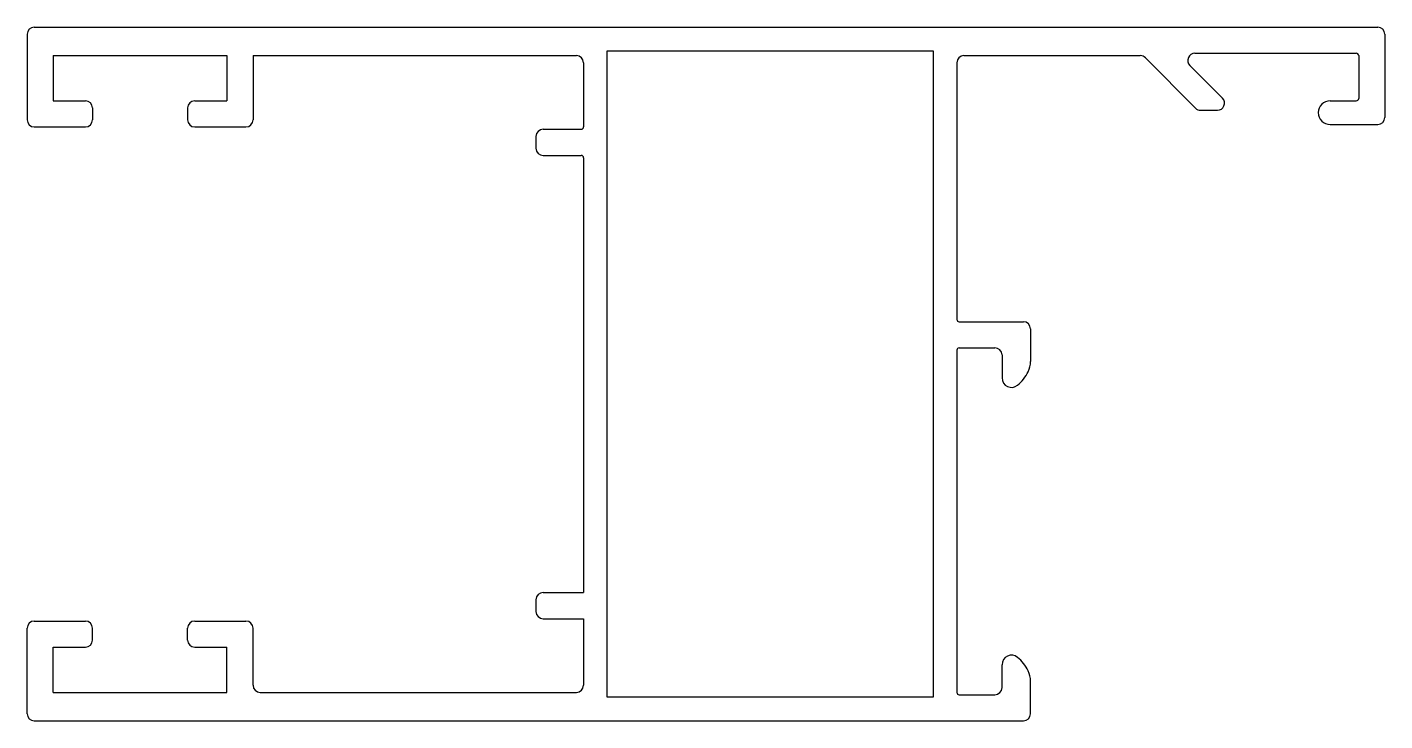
# Model space of a CAD drawing. Extents: x 788.3 to 845.4, y 330.7 to 359.9.
import ezdxf

# ---------------------------------------------------------------- set-up
doc = ezdxf.new("R2010")
doc.units = 0
doc.layers.get('0').update_dxf_attribs({"linetype": 'CONTINUOUS'})

msp = doc.modelspace()

# ---------------------------------------------------------------- linework, layer by layer
for p, q in [((788.623, 359.873), (845.123, 359.873)), ((788.323, 359.573), (788.323, 355.973)), ((845.423, 359.573), (845.423, 356.073)), ((789.423, 358.673), (796.723, 358.673)), ((789.423, 358.673), (789.423, 356.773)), ((796.723, 358.673), (796.723, 356.773)), ((797.823, 358.673), (811.423, 358.673)), ((797.823, 358.673), (797.823, 355.973)), ((812.723, 358.873), (826.423, 358.873)), ((812.723, 331.673), (812.723, 358.873)), ((826.423, 358.873), (826.423, 331.673)), ((827.723, 358.673), (835.138, 358.673)), ((837.437, 358.773), (844.223, 358.773)), ((844.323, 358.673), (844.323, 356.873)), ((811.723, 358.373), (811.723, 355.673)), ((827.423, 358.373), (827.423, 347.573)), ((835.351, 358.585), (837.463, 356.462)), ((837.224, 358.262), (838.594, 356.885)), ((789.423, 356.773), (790.773, 356.773)), ((791.073, 356.473), (791.073, 355.973)), ((795.073, 356.473), (795.073, 355.973)), ((795.373, 356.773), (796.723, 356.773)), ((837.676, 356.373), (838.381, 356.373)), ((843.123, 356.773), (844.223, 356.773)), ((843.123, 355.773), (845.123, 355.773)), ((788.623, 355.673), (790.773, 355.673)), ((795.373, 355.673), (797.523, 355.673)), ((809.723, 355.273), (809.723, 354.773)), ((810.023, 355.573), (811.623, 355.573)), ((810.023, 354.473), (811.623, 354.473)), ((811.723, 354.373), (811.723, 336.073)), ((827.523, 347.473), (830.223, 347.473)), ((830.523, 347.173), (830.523, 345.802)), ((827.423, 346.273), (827.423, 331.873)), ((827.523, 346.373), (829.023, 346.373)), ((829.323, 346.073), (829.323, 345.108)), ((809.723, 335.773), (809.723, 335.273)), ((810.023, 336.073), (811.723, 336.073)), ((788.623, 334.873), (790.773, 334.873)), ((795.373, 334.873), (797.523, 334.873)), ((810.023, 334.973), (811.723, 334.973)), ((811.723, 334.973), (811.723, 332.173)), ((788.323, 330.973), (788.323, 334.573)), ((791.073, 334.073), (791.073, 334.573)), ((795.073, 334.073), (795.073, 334.573)), ((797.823, 332.173), (797.823, 334.573)), ((789.423, 331.873), (789.423, 333.773)), ((789.423, 333.773), (790.773, 333.773)), ((795.373, 333.773), (796.723, 333.773)), ((796.723, 331.873), (796.723, 333.773)), ((829.323, 332.073), (829.323, 333.038)), ((830.523, 330.973), (830.523, 332.344)), ((789.423, 331.873), (796.723, 331.873)), ((798.123, 331.873), (811.423, 331.873)), ((827.523, 331.773), (829.023, 331.773)), ((826.423, 331.673), (812.723, 331.673)), ((788.623, 330.673), (830.223, 330.673))]:
    msp.add_line(p, q)
for centre, radius, start, end in [((788.623, 359.573), 0.3, 90, 180), ((845.123, 359.573), 0.3, 0, 90), ((811.423, 358.373), 0.3, 0, 90), ((827.723, 358.373), 0.3, 90, 180), ((835.138, 358.373), 0.3, 44.8572, 90), ((837.437, 358.473), 0.3, 90, 224.8572), ((844.223, 358.673), 0.1, 0, 90), ((838.381, 356.673), 0.3, 270, 44.8572), ((790.773, 356.473), 0.3, 0, 90), ((795.373, 356.473), 0.3, 90, 180), ((837.676, 356.673), 0.3, 224.8572, 270), ((843.123, 356.273), 0.5, 90, 270), ((844.223, 356.873), 0.1, 270, 0), ((788.623, 355.973), 0.3, 180, 270), ((790.773, 355.973), 0.3, 270, 0), ((795.373, 355.973), 0.3, 180, 270), ((797.523, 355.973), 0.3, 270, 0), ((845.123, 356.073), 0.3, 270, 0), ((810.023, 355.273), 0.3, 90, 180), ((811.623, 355.673), 0.1, 270, 0), ((810.023, 354.773), 0.3, 180, 270), ((811.623, 354.373), 0.1, 0, 90), ((827.523, 347.573), 0.1, 180, 270), ((830.223, 347.173), 0.3, 0, 90), ((827.523, 346.273), 0.1, 90, 180), ((829.023, 346.073), 0.3, 0, 90), ((829.523, 345.802), 1, 334.4409, 0), ((829.723, 345.108), 0.4, 180, 309.3951), ((828.914, 346.094), 1.676, 309.3951, 334.4409), ((810.023, 335.773), 0.3, 90, 180), ((810.023, 335.273), 0.3, 180, 270), ((788.623, 334.573), 0.3, 90, 180), ((790.773, 334.573), 0.3, 0, 90), ((795.373, 334.573), 0.3, 90, 180), ((797.523, 334.573), 0.3, 0, 90), ((790.773, 334.073), 0.3, 270, 0), ((795.373, 334.073), 0.3, 180, 270), ((829.723, 333.038), 0.4, 50.6049, 180), ((828.914, 332.052), 1.676, 25.5591, 50.6049), ((829.523, 332.344), 1, 0, 25.5591), ((798.123, 332.173), 0.3, 180, 270), ((811.423, 332.173), 0.3, 270, 0), ((827.523, 331.873), 0.1, 180, 270), ((829.023, 332.073), 0.3, 270, 0), ((788.623, 330.973), 0.3, 180, 270), ((830.223, 330.973), 0.3, 270, 0)]:
    msp.add_arc(centre, radius, start, end)

doc.saveas('drawing.dxf')
